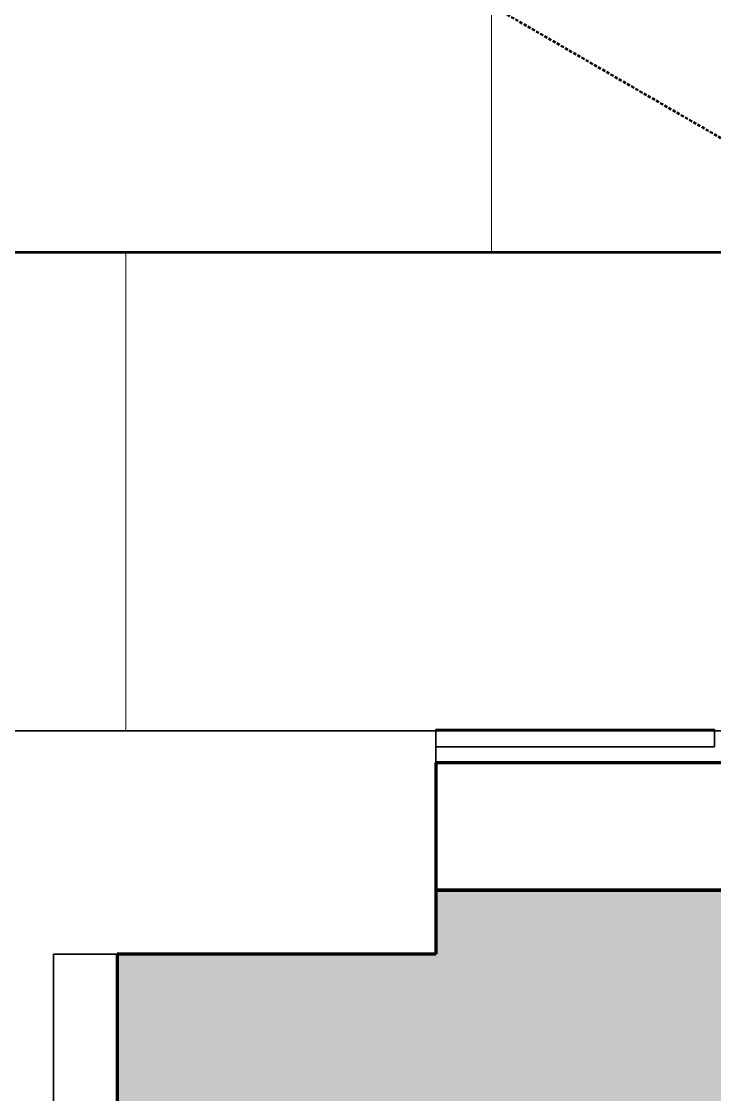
# Model space of a CAD drawing. Header units: millimetres. Extents: x -153298 to 620751, y -313239 to 250031.
# Drawn here: x 129744 to 130179, y -304505 to -303832 of the extents above; entities that cross this region are included whole.
import ezdxf

# ---------------------------------------------------------------- set-up
doc = ezdxf.new("R2010")
doc.units = ezdxf.units.MM
doc.linetypes.add('Centre', pattern=[31.75, 6.35, -4.7625, 15.875, -4.7625])
doc.linetypes.add('DPA_Hidden 50', pattern=[3, 2, -1])
for name, color, linetype, lineweight in [('A-ANNO-SYMB', 7, 'Continuous', 9), ('A-DETL', 7, 'Continuous', 70), ('A-DETL-GENF', 7, 'Continuous', 35), ('A-FLOR-FNSH', 7, 'Continuous', 70), ('A-FLOR-LEVL', 7, 'Continuous', 35), ('A-FLOR-PATT', 7, 'Continuous', 70), ('A-GENM', 7, 'Continuous', 9), ('A-WALL-PATT', 7, 'Continuous', 35), ('I-WALL-E', 7, 'Continuous', 35), ('WALL-E', 7, 'Continuous', 35)]:
    doc.layers.add(name, color=color, linetype=linetype, lineweight=lineweight)
pattern_1 = [(50, (108217.3, -305821.75), (728.737, -63.756), [76.2, -838.2]), (355, (108217.3, -305821.75), (-140.972, 764.228), [60.96, -670.56]), (100.451, (108278, -305827.1), (587.77, 700.467), [64.76, -712.36]), (46.184, (108217.3, -305618.55), (1084.316, -168.17), [114.3, -1257.3]), (96.636, (108307.7, -305632.6), (949.61, 989.71), [97.14, -1068.54]), (351.184, (108217.3, -305618.6), (949.62, 989.7), [91.44, -1005.84]), (21, (108318.9, -305669.35), (606.458, -409.061), [76.2, -838.2]), (326, (108318.9, -305669.35), (247.208, 736.753), [60.96, -670.56]), (71.451, (108369.44, -305703.44), (853.668, 327.685), [64.76, -712.36]), (37.5, (108217.3, -305821.75), (12.3547, 338.2201), [33.528, -628.904, 33.528, -647.192, -673.1]), (37.5, (108217.3, -305821.75), (12.3547, 338.2201), [-1343.152, 33.528, -639.572]), (7.5, (108217.3, -305821.75), (267.279, 400.722), [33.528, -354.584, 33.528, -613.664, -256.54]), (7.5, (108217.3, -305821.75), (267.279, 400.722), [-1035.304, 33.528, -223.012]), (327.5, (107990.73, -305821.75), (542.3633, -22.9153), [33.528, -220.472, 33.528, -758.952, -1051.56]), (327.5, (107990.73, -305821.75), (542.3633, -22.9153), [-1046.48, 33.528, -1018.032]), (317.5, (107889.13, -305821.75), (592.517, 101.707), [33.528, -296.672, 33.528, -492.76, -746.76]), (317.5, (107889.13, -305821.75), (592.517, 101.707), [-856.488, 33.528, -713.232])]

# ---------------------------------------------------------------- blocks, each defined once
blk = doc.blocks.new('PPL_Escalator - STANDARD-13272353-2120-01 ENTRANCE 1 SECTION A')
at = {"layer": 'A-GENM', "color": 7, "lineweight": 35}
for p, q in [((-853246.37, 92170), (-855577.37, 92170)), ((-853246.37, 92030), (-853246.37, 92170)), ((-853486.37, 90975), (-853486.37, 92030)), ((-853486.37, 92030), (-853246.37, 92030))]:
    blk.add_line(p, q, dxfattribs=at)
blk = doc.blocks.new('DRAINAGE CHANNELS_175 - 3p-8700532-2120-01 ENTRANCE 1 SECTION A')
at = {"layer": 'A-GENM', "color": 7, "lineweight": 35}
for p, q in [((-853071.37, 92171), (-853246.37, 92171)), ((-853246.37, 92171), (-853246.37, 92160)), ((-853071.37, 92160), (-853071.37, 92171)), ((-853246.37, 92160), (-853071.37, 92160))]:
    blk.add_line(p, q, dxfattribs=at)
at = {"layer": 'A-GENM', "color": 7}
for p, q in [((-853198.17, 92171), (-853204.24, 92171)), ((-853204.24, 92171), (-853198.17, 92171)), ((-853198.17, 92171), (-853204.24, 92171)), ((-853204.24, 92171), (-853198.17, 92171)), ((-853198.17, 92171), (-853204.24, 92171)), ((-853204.24, 92171), (-853198.17, 92171)), ((-853198.17, 92171), (-853204.24, 92171)), ((-853204.24, 92171), (-853198.17, 92171)), ((-853198.17, 92171), (-853204.24, 92171)), ((-853204.24, 92171), (-853198.17, 92171)), ((-853198.17, 92171), (-853204.24, 92171)), ((-853204.24, 92171), (-853198.17, 92171)), ((-853198.17, 92171), (-853204.24, 92171)), ((-853204.24, 92171), (-853198.17, 92171)), ((-853198.17, 92171), (-853204.24, 92171)), ((-853204.24, 92171), (-853198.17, 92171)), ((-853198.17, 92171), (-853204.24, 92171)), ((-853204.24, 92171), (-853198.17, 92171)), ((-853198.17, 92171), (-853204.24, 92171)), ((-853204.24, 92171), (-853198.17, 92171)), ((-853198.17, 92171), (-853204.24, 92171)), ((-853204.24, 92171), (-853198.17, 92171)), ((-853198.17, 92171), (-853204.24, 92171)), ((-853204.24, 92171), (-853198.17, 92171)), ((-853198.17, 92171), (-853204.24, 92171)), ((-853204.24, 92171), (-853198.17, 92171)), ((-853198.17, 92171), (-853204.24, 92171)), ((-853204.24, 92171), (-853198.17, 92171)), ((-853195.58, 92171), (-853197.11, 92171)), ((-853197.11, 92171), (-853195.58, 92171)), ((-853195.58, 92171), (-853197.11, 92171)), ((-853197.11, 92171), (-853195.58, 92171)), ((-853195.58, 92171), (-853197.11, 92171)), ((-853197.11, 92171), (-853195.58, 92171)), ((-853195.58, 92171), (-853197.11, 92171)), ((-853197.11, 92171), (-853195.58, 92171)), ((-853195.58, 92171), (-853197.11, 92171)), ((-853197.11, 92171), (-853195.58, 92171)), ((-853195.58, 92171), (-853197.11, 92171)), ((-853197.11, 92171), (-853195.58, 92171)), ((-853195.58, 92171), (-853197.11, 92171)), ((-853197.11, 92171), (-853195.58, 92171)), ((-853195.58, 92171), (-853197.11, 92171)), ((-853197.11, 92171), (-853195.58, 92171)), ((-853195.58, 92171), (-853197.11, 92171)), ((-853197.11, 92171), (-853195.58, 92171)), ((-853195.58, 92171), (-853197.11, 92171)), ((-853197.11, 92171), (-853195.58, 92171)), ((-853195.58, 92171), (-853197.11, 92171)), ((-853197.11, 92171), (-853195.58, 92171)), ((-853195.58, 92171), (-853197.11, 92171)), ((-853197.11, 92171), (-853195.58, 92171)), ((-853195.58, 92171), (-853197.11, 92171)), ((-853197.11, 92171), (-853195.58, 92171)), ((-853195.58, 92171), (-853197.11, 92171)), ((-853197.11, 92171), (-853195.58, 92171)), ((-853195.58, 92171), (-853186.92, 92171)), ((-853186.92, 92171), (-853195.58, 92171)), ((-853195.58, 92171), (-853186.92, 92171)), ((-853186.92, 92171), (-853195.58, 92171)), ((-853195.58, 92171), (-853186.92, 92171)), ((-853186.92, 92171), (-853195.58, 92171)), ((-853195.58, 92171), (-853186.92, 92171)), ((-853186.92, 92171), (-853195.58, 92171)), ((-853195.58, 92171), (-853186.92, 92171)), ((-853186.92, 92171), (-853195.58, 92171)), ((-853195.58, 92171), (-853186.92, 92171)), ((-853186.92, 92171), (-853195.58, 92171)), ((-853195.58, 92171), (-853186.92, 92171)), ((-853186.92, 92171), (-853195.58, 92171)), ((-853195.58, 92171), (-853186.92, 92171)), ((-853186.92, 92171), (-853195.58, 92171)), ((-853195.58, 92171), (-853186.92, 92171)), ((-853186.92, 92171), (-853195.58, 92171)), ((-853195.58, 92171), (-853186.92, 92171)), ((-853186.92, 92171), (-853195.58, 92171)), ((-853195.58, 92171), (-853186.92, 92171)), ((-853186.92, 92171), (-853195.58, 92171)), ((-853195.58, 92171), (-853186.92, 92171)), ((-853186.92, 92171), (-853195.58, 92171)), ((-853195.58, 92171), (-853186.92, 92171)), ((-853186.92, 92171), (-853195.58, 92171)), ((-853195.58, 92171), (-853186.92, 92171)), ((-853186.92, 92171), (-853195.58, 92171)), ((-853115.58, 92171), (-853124.24, 92171)), ((-853124.24, 92171), (-853115.58, 92171)), ((-853115.58, 92171), (-853124.24, 92171)), ((-853124.24, 92171), (-853115.58, 92171)), ((-853115.58, 92171), (-853124.24, 92171)), ((-853124.24, 92171), (-853115.58, 92171)), ((-853115.58, 92171), (-853124.24, 92171)), ((-853124.24, 92171), (-853115.58, 92171)), ((-853115.58, 92171), (-853124.24, 92171)), ((-853124.24, 92171), (-853115.58, 92171)), ((-853115.58, 92171), (-853124.24, 92171)), ((-853124.24, 92171), (-853115.58, 92171)), ((-853115.58, 92171), (-853124.24, 92171)), ((-853124.24, 92171), (-853115.58, 92171)), ((-853115.58, 92171), (-853124.24, 92171)), ((-853124.24, 92171), (-853115.58, 92171)), ((-853115.58, 92171), (-853124.24, 92171)), ((-853124.24, 92171), (-853115.58, 92171)), ((-853115.58, 92171), (-853124.24, 92171)), ((-853124.24, 92171), (-853115.58, 92171)), ((-853115.58, 92171), (-853124.24, 92171)), ((-853124.24, 92171), (-853115.58, 92171)), ((-853115.58, 92171), (-853124.24, 92171)), ((-853124.24, 92171), (-853115.58, 92171)), ((-853115.58, 92171), (-853124.24, 92171)), ((-853124.24, 92171), (-853115.58, 92171)), ((-853115.58, 92171), (-853124.24, 92171)), ((-853124.24, 92171), (-853115.58, 92171)), ((-853115.58, 92171), (-853109.15, 92171)), ((-853109.15, 92171), (-853115.58, 92171)), ((-853115.58, 92171), (-853109.15, 92171)), ((-853109.15, 92171), (-853115.58, 92171)), ((-853115.58, 92171), (-853109.15, 92171)), ((-853109.15, 92171), (-853115.58, 92171)), ((-853115.58, 92171), (-853109.15, 92171)), ((-853109.15, 92171), (-853115.58, 92171)), ((-853115.58, 92171), (-853109.15, 92171)), ((-853109.15, 92171), (-853115.58, 92171)), ((-853115.58, 92171), (-853109.15, 92171)), ((-853109.15, 92171), (-853115.58, 92171)), ((-853115.58, 92171), (-853109.15, 92171)), ((-853109.15, 92171), (-853115.58, 92171)), ((-853115.58, 92171), (-853109.15, 92171)), ((-853109.15, 92171), (-853115.58, 92171)), ((-853115.58, 92171), (-853109.15, 92171)), ((-853109.15, 92171), (-853115.58, 92171)), ((-853115.58, 92171), (-853109.15, 92171)), ((-853109.15, 92171), (-853115.58, 92171)), ((-853115.58, 92171), (-853109.15, 92171)), ((-853109.15, 92171), (-853115.58, 92171)), ((-853115.58, 92171), (-853109.15, 92171)), ((-853109.15, 92171), (-853115.58, 92171)), ((-853115.58, 92171), (-853109.15, 92171)), ((-853109.15, 92171), (-853115.58, 92171)), ((-853115.58, 92171), (-853109.15, 92171)), ((-853109.15, 92171), (-853115.58, 92171)), ((-853108.51, 92171), (-853106.92, 92171)), ((-853106.92, 92171), (-853108.51, 92171)), ((-853108.51, 92171), (-853106.92, 92171)), ((-853106.92, 92171), (-853108.51, 92171)), ((-853108.51, 92171), (-853106.92, 92171)), ((-853106.92, 92171), (-853108.51, 92171)), ((-853108.51, 92171), (-853106.92, 92171)), ((-853106.92, 92171), (-853108.51, 92171)), ((-853108.51, 92171), (-853106.92, 92171)), ((-853106.92, 92171), (-853108.51, 92171)), ((-853108.51, 92171), (-853106.92, 92171)), ((-853106.92, 92171), (-853108.51, 92171)), ((-853108.51, 92171), (-853106.92, 92171)), ((-853106.92, 92171), (-853108.51, 92171)), ((-853108.51, 92171), (-853106.92, 92171)), ((-853106.92, 92171), (-853108.51, 92171)), ((-853108.51, 92171), (-853106.92, 92171)), ((-853106.92, 92171), (-853108.51, 92171)), ((-853108.51, 92171), (-853106.92, 92171)), ((-853106.92, 92171), (-853108.51, 92171)), ((-853108.51, 92171), (-853106.92, 92171)), ((-853106.92, 92171), (-853108.51, 92171)), ((-853108.51, 92171), (-853106.92, 92171)), ((-853106.92, 92171), (-853108.51, 92171)), ((-853108.51, 92171), (-853106.92, 92171)), ((-853106.92, 92171), (-853108.51, 92171)), ((-853108.51, 92171), (-853106.92, 92171)), ((-853106.92, 92171), (-853108.51, 92171))]:
    blk.add_line(p, q, dxfattribs=at)

msp = doc.modelspace()

# ---------------------------------------------------------------- hatches: boundary and pattern name
at = {"layer": 'A-DETL-GENF', "lineweight": 9}
h = msp.add_hatch(dxfattribs=at)
h.set_pattern_fill('FP_1', style=0, pattern_type=2)
h.set_pattern_definition(pattern_1)
h.paths.add_polyline_path([(101565.4353, -307197.3524), (102467.8829, -307197.3524), (102467.8829, -305576.753), (103017.8806, -305576.753), (103017.8806, -305376.753), (112467.88, -305376.753), (112467.88, -307197.3524), (113867.88, -307197.3524), (113867.88, -305376.753), (122092.9315, -305376.753), (122092.9315, -306676.753), (123867.88, -306676.753), (123867.88, -307197.3524), (125267.88, -307197.3524), (125267.88, -305976.753), (130003.88, -305976.753), (130003.88, -305376.753), (134337.5502, -305376.753), (134337.5502, -305576.753), (140337.5298, -305576.753), (140337.5298, -304376.753), (130003.88, -304376.753), (130003.88, -304416.753), (129803.88, -304416.753), (129803.88, -305776.753), (124213.88, -305776.753), (124213.88, -304376.753), (113867.88, -304376.753), (113867.88, -298652.784), (119380.88, -301835.716), (119380.88, -302507.753), (119880.88, -302507.753), (119880.8933, -301835.7237), (114011.0238, -298446.753), (112467.88, -298446.753), (112467.88, -298307.753), (112558.3958, -298307.753), (112558.3958, -297707.753), (112058.3958, -297707.753), (112058.3958, -298307.753), (112158.3958, -298307.753), (112158.3958, -298446.753), (104188.1926, -298446.753), (104188.1926, -294036.753), (103988.1926, -294036.753), (103988.1926, -293996.753), (100313.1276, -293996.753), (100322.5695, -294083.8958), (99995.5431, -294083.8958), (100012.5695, -294241.0387), (99685.5431, -294241.0387), (99702.5695, -294398.1815), (99375.5431, -294398.1815), (99392.5695, -294555.3244), (99065.5431, -294555.3244), (99082.5695, -294712.4672), (98755.5431, -294712.4672), (98772.5695, -294869.6101), (98445.5431, -294869.6101), (98459.319, -294996.753), (98431.8802, -294996.753), (98431.8802, -295296.753), (99036.3182, -295296.753), (99036.3182, -295013.3142), (99966.8802, -294541.6008), (99966.8802, -294696.753), (100266.8802, -294696.753), (100266.8802, -294496.753), (103688.1926, -294496.753), (103688.1926, -298446.753), (80330.7286, -298446.753), (80330.7286, -299646.753), (101067.8829, -299646.753), (101067.8829, -304376.753), (80330.7286, -304376.753), (80330.7286, -305576.753), (101067.8829, -305576.753), (101067.8829, -307197.3524)])
h.paths.add_polyline_path([(112467.88, -304376.753), (102467.8829, -304376.753), (102467.8829, -299646.753), (112467.88, -299646.753), (112467.88, -304301.2027)])
h.paths.add_polyline_path([(132836.6797, -299646.753), (140337.5298, -299646.753), (140337.5298, -298446.753), (122478.88, -298446.753), (116617.88, -295053.5424), (116617.88, -293996.753), (116117.88, -293996.753), (116117.88, -295341.8187), (123553.6755, -299646.753), (130961.4671, -299646.753)])
at = {"layer": 'A-FLOR-PATT', "lineweight": 9}
h = msp.add_hatch(dxfattribs=at)
h.set_pattern_fill('FP_1', style=0, pattern_type=2)
h.set_pattern_definition(pattern_1)
h.paths.add_polyline_path([(136587.1047, -304296.753), (139092.88, -304296.753), (139092.88, -304276.753), (130003.88, -304276.753), (130003.88, -304296.753), (132836.6797, -304296.753)])
h = msp.add_hatch(dxfattribs=at)
h.set_pattern_fill('FP_1', style=0, pattern_type=2)
h.set_pattern_definition(pattern_1)
h.paths.add_polyline_path([(136587.1047, -304296.753), (139092.88, -304296.753), (139092.88, -304276.753), (130003.88, -304276.753), (130003.88, -304296.753), (132836.6797, -304296.753)])
h = msp.add_hatch(dxfattribs=at)
h.set_pattern_fill('FP_1', style=0, pattern_type=2)
h.set_pattern_definition(pattern_1)
h.paths.add_polyline_path([(136587.1047, -304376.753), (139092.88, -304376.753), (139092.88, -304296.753), (130003.88, -304296.753), (130003.88, -304376.753), (134337.5502, -304376.753)])
h = msp.add_hatch(dxfattribs=at)
h.set_pattern_fill('FP_1', style=0, pattern_type=2)
h.set_pattern_definition(pattern_1)
h.paths.add_polyline_path([(136587.1047, -304376.753), (139092.88, -304376.753), (139092.88, -304296.753), (130003.88, -304296.753), (130003.88, -304376.753), (134337.5502, -304376.753)])
at = {"layer": 'A-WALL-PATT', "lineweight": 9}
h = msp.add_hatch(dxfattribs=at)
h.set_pattern_fill('FP_22', style=0, pattern_type=2)
h.set_pattern_definition([(0, (132437.9, -298476.8), (0, 1400), []), (0, (132437.9, -298376.8), (0, 1400), []), (0, (132437.9, -297776.8), (0, 1400), []), (0, (132437.9, -297676.8), (0, 1400), []), (90, (132437.9, -299076.8), (-1200, 7e-14), []), (90, (133037.9, -298476.8), (-1200, 700), [100, -600])])
h.paths.add_polyline_path([(127720.58, -304039.6569), (128544.88, -304039.6569), (128544.88, -304036.753), (127720.58, -304036.753)])
h.paths.add_polyline_path([(128148.6483, -303992.6347), (128544.88, -303992.6347), (128544.88, -303976.753), (128926.3851, -303976.028), (128963.0309, -303939.737), (129001.3038, -303876.5047), (129021.7855, -303811.2492), (129027.7295, -303737.6486), (129021.4445, -303690.6932), (129000.2318, -303625.1976), (128962.5868, -303565.0565), (128956.7119, -303557.285), (128905.9914, -303508.5124), (128843.9294, -303472.9692), (128785.7652, -303454.4196), (128724.88, -303448.5516), (128049.7933, -303448.5504), (127670.58, -303448.5516), (127670.58, -303992.6347), (127720.58, -303992.6347)])
h.paths.add_polyline_path([(129162.2727, -303976.753), (130610.38, -303976.753), (130610.38, -301284.4873), (129919.0593, -301284.4873), (129918.8746, -301276.753), (127671.7951, -301276.753), (127671.7951, -301284.4873), (126542.88, -301284.4873), (126542.88, -301676.753), (126522.88, -301676.753), (126522.88, -301284.4873), (126414.7951, -301284.4873), (126414.7951, -301276.753), (126053.5431, -301276.753), (116180.8535, -295576.753), (113186.0888, -295576.753), (126200.6105, -303089.5494), (126329.8375, -303149.1451), (126453.7674, -303194.7787), (126583.5277, -303231.0667), (126708.2944, -303255.9294), (126847.0284, -303271.8044), (126976.6405, -303276.753), (128737.3887, -303277.6127), (128799.1864, -303282.601), (128871.6631, -303300.0011), (128927.0481, -303322.5366), (128949.115, -303333.6089), (129004.078, -303367.4699), (129049.176, -303405.4667), (129066.9916, -303422.8196), (129098.0439, -303458.9436), (129114.1624, -303480.362), (129143.6531, -303528.5417), (129152.4302, -303545.6854), (129168.6375, -303583.9334), (129179.4976, -303615.7259), (129190.9489, -303663.042), (129194.88, -303686.1063), (129198.8513, -303734.5648), (129199.88, -303751.753), (129195.8122, -303808.8795), (129192.0763, -303835.0031), (129179.2703, -303888.4541), (129173.282, -303907.385), (129156.7812, -303948.1585), (129143.8969, -303976.753), (129162.1316, -303976.753)])
h.paths.add_polyline_path([(129918.8746, -301271.753), (129919.0593, -301271.753), (129919.0593, -301171.753), (130610.38, -301171.753), (130610.38, -300976.753), (126542.88, -300976.753), (126542.88, -301171.753), (127671.7951, -301171.753), (127671.7951, -301226.753), (129918.8746, -301226.753)])
h.paths.add_polyline_path([(126273.4358, -301226.753), (126414.7951, -301226.753), (126414.7951, -301171.753), (126522.88, -301171.753), (126522.88, -300976.753), (125850.9482, -300976.753), (116523.6755, -295576.753), (116280.8535, -295576.753), (117725.5385, -296410.8422), (117728.7135, -296405.343), (118817.3074, -297033.843), (118814.1324, -297039.3422), (120843.2299, -298210.8422), (120846.4049, -298205.343), (121934.9988, -298833.843), (121931.8238, -298839.3422), (123960.9214, -300010.8422), (123964.0964, -300005.343), (125052.6903, -300633.843), (125049.5153, -300639.3422), (126053.5431, -301219.0179), (126053.5431, -301226.753), (126075.4426, -301226.753)])
h = msp.add_hatch(dxfattribs=at)
h.set_pattern_fill('FP_9', style=0, pattern_type=2)
h.set_pattern_definition([(90, (128608.9, -304276.75), (-600, 4e-14), [])])
h.paths.add_polyline_path([(128774.88, -304276.753), (130303.88, -304276.753), (130303.88, -304274.753), (130311.6141, -304274.753), (130311.9763, -304271.753), (130346.1458, -304271.753), (130346.1596, -304274.753), (130361.6141, -304274.753), (130361.9763, -304271.753), (130396.1458, -304271.753), (130396.1458, -304274.753), (130411.6141, -304274.753), (130411.9763, -304271.753), (130446.1458, -304271.753), (130446.1458, -304274.753), (130461.6141, -304274.753), (130461.9763, -304271.753), (130496.1458, -304271.753), (130496.1458, -304274.753), (130511.6141, -304274.753), (130511.9763, -304271.753), (130546.1458, -304271.753), (130546.1458, -304274.753), (130561.6141, -304274.753), (130561.9763, -304271.753), (130596.1458, -304271.753), (130596.1458, -304274.753), (130603.88, -304274.753), (130603.88, -304276.753), (130610.38, -304276.753), (130610.38, -303976.753), (129142.6342, -303976.753), (129114.1624, -304023.1534), (129103.6978, -304037.6798), (129070.8148, -304076.4301), (129053.3186, -304094.2278), (129008.93, -304132.0774), (128995.4655, -304141.5906), (128951.3817, -304168.6676), (128931.4035, -304179.0341), (128886.06, -304197.9658), (128863.1113, -304205.6972), (128799.1864, -304220.9049), (128774.88, -304223.691), (128774.88, -304226.753)])
h.paths.add_polyline_path([(128774.88, -304050.1612), (128786.9983, -304048.693), (128847.3775, -304028.6482), (128858.4742, -304022.8053), (128910.2997, -303991.8327), (128925.6472, -303976.753), (128544.88, -303976.753), (128544.88, -303992.6347), (128774.88, -303993.1595), (128774.88, -304049.3636)])
h.paths.add_polyline_path([(128544.88, -304039.6569), (128724.88, -304039.6569), (128724.88, -304036.753), (128544.88, -304036.753)])
h.paths.add_polyline_path([(128910.2997, -303991.8327), (128910.3022, -303991.8327), (128916.0054, -303986.7642)])

# ---------------------------------------------------------------- linework, layer by layer
at = {"layer": 'A-ANNO-SYMB', "color": 7, "linetype": 'DPA_Hidden 50', "lineweight": 50}
msp.add_line((108780.8419, -291548.2085), (130909.5816, -304324.2423), dxfattribs=at)
at = {"layer": 'A-DETL', "color": 7}
for p, q in [((140337.5298, -304376.753), (130003.88, -304376.753)), ((130003.88, -304376.753), (130003.88, -304416.753)), ((130003.88, -304416.753), (129803.88, -304416.753)), ((129803.88, -304416.753), (129803.88, -305776.753))]:
    msp.add_line(p, q, dxfattribs=at)
at = {"layer": 'A-FLOR-FNSH', "color": 7, "lineweight": 35}
for p, q in [((139092.88, -304276.753), (130003.88, -304276.753)), ((130003.88, -304276.753), (130003.88, -304296.753))]:
    msp.add_line(p, q, dxfattribs=at)
at = {"layer": 'A-FLOR-FNSH', "color": 7}
for p, q in [((130003.88, -304296.753), (130003.88, -304376.753)), ((139092.88, -304296.753), (130003.88, -304296.753)), ((130003.88, -304376.753), (139092.88, -304376.753))]:
    msp.add_line(p, q, dxfattribs=at)
at = {"layer": 'A-FLOR-LEVL', "color": 7, "linetype": 'Centre', "lineweight": 9}
msp.add_line((80346.0738, -304276.753), (144086.7932, -304276.753), dxfattribs=at)
at = {"layer": 'I-WALL-E', "color": 7}
for p, q in [((130610.38, -303976.753), (129142.6342, -303976.753)), ((129142.6342, -303976.753), (130610.38, -303976.753)), ((128544.88, -304276.753), (130003.88, -304276.753)), ((130003.88, -304276.753), (128544.88, -304276.753))]:
    msp.add_line(p, q, dxfattribs=at)
at = {"layer": 'WALL-E', "color": 7}
for p, q in [((130610.38, -303976.753), (129142.6342, -303976.753)), ((129142.6342, -303976.753), (130610.38, -303976.753))]:
    msp.add_line(p, q, dxfattribs=at)

# ---------------------------------------------------------------- block references
at = {"layer": 'A-GENM', "color": 7}
for name in ['PPL_Escalator - STANDARD-13272353-2120-01 ENTRANCE 1 SECTION A', 'DRAINAGE CHANNELS_175 - 3p-8700532-2120-01 ENTRANCE 1 SECTION A']:
    msp.add_blockref(name, (983250.2539, -396446.753), dxfattribs=at)

doc.saveas('drawing.dxf')
